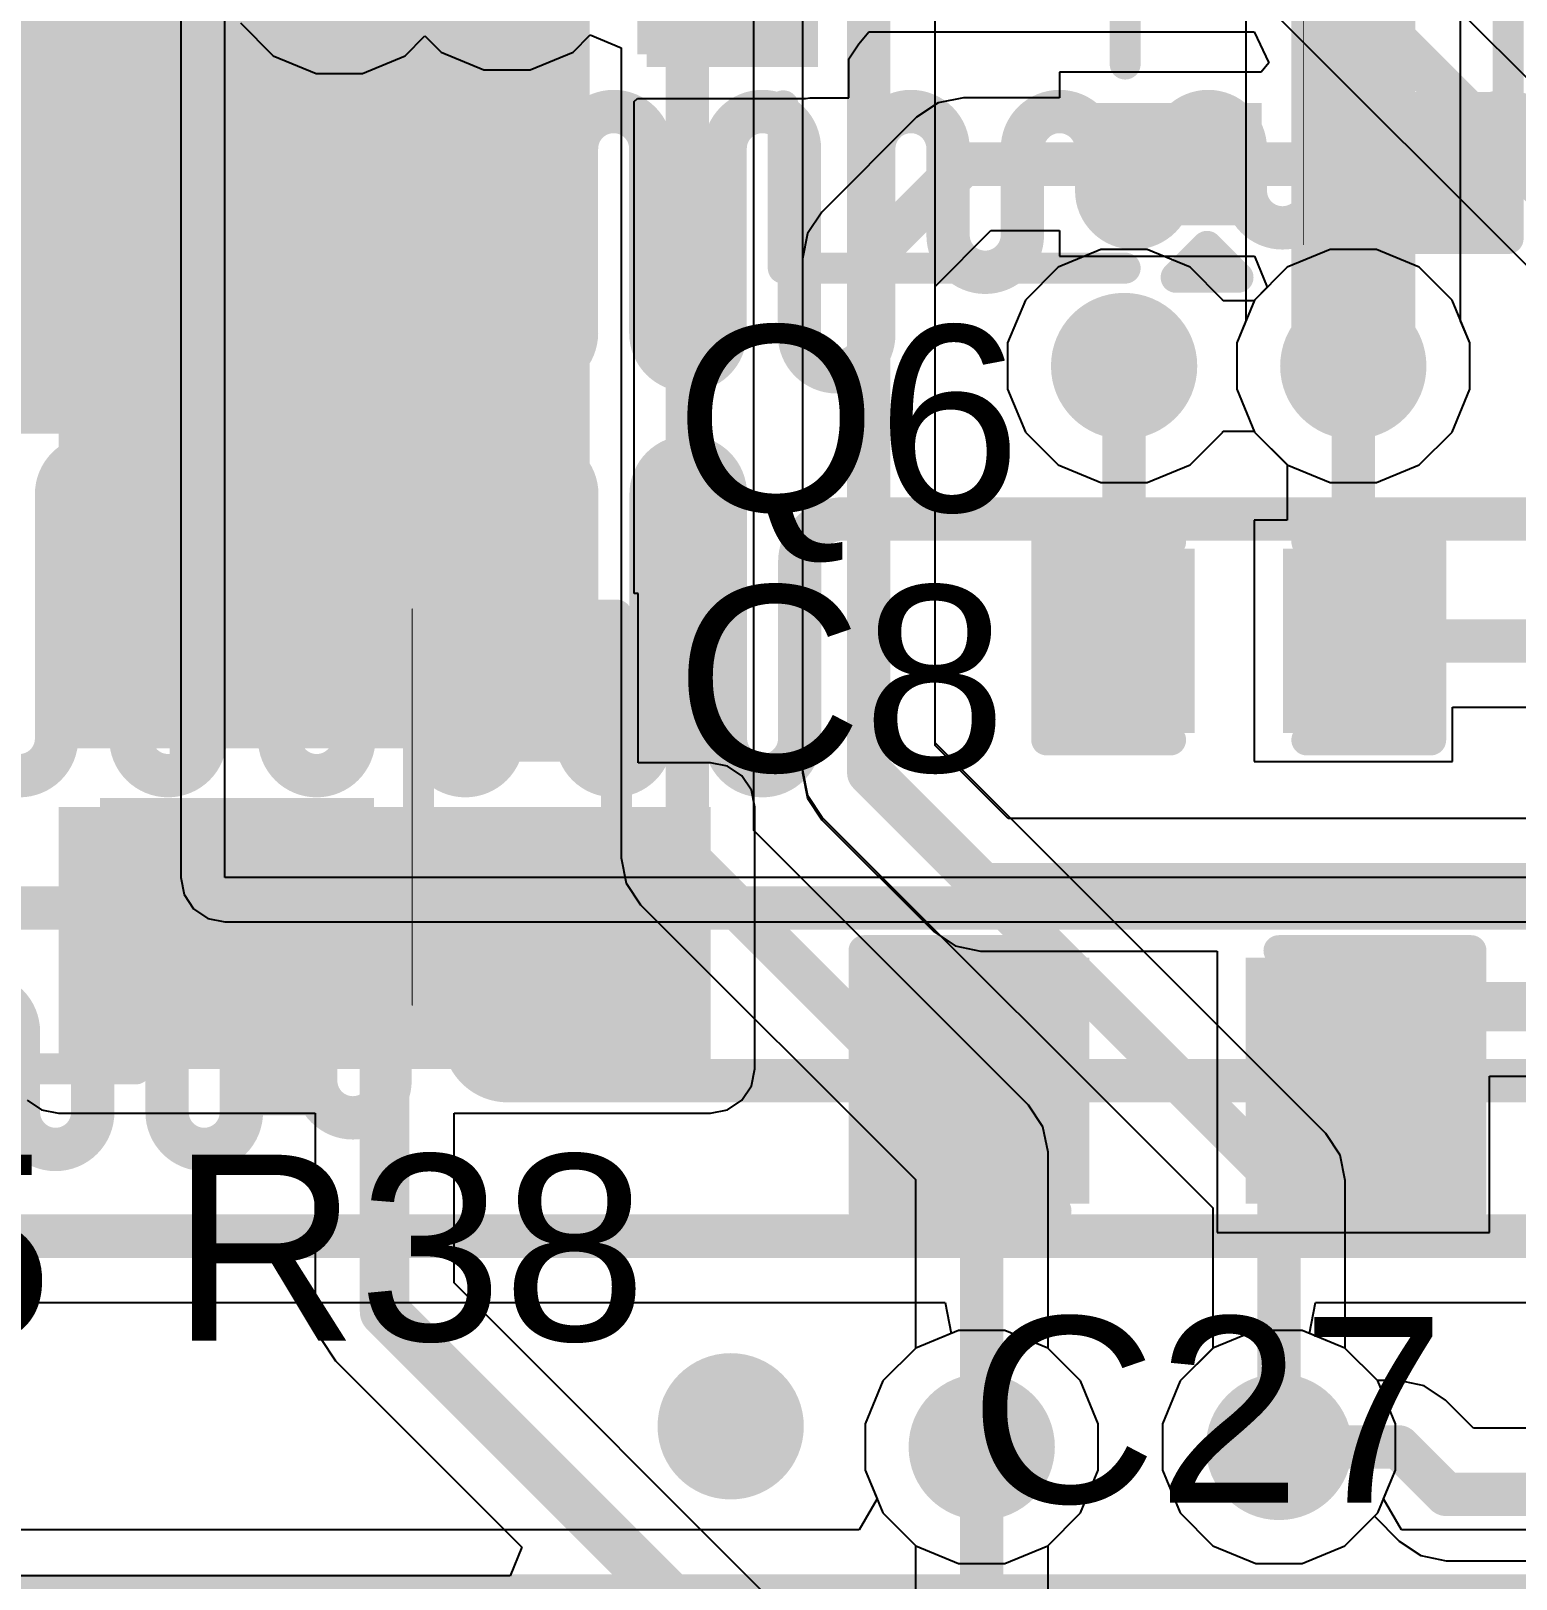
# Model space of a CAD drawing. Header units: inches. Extents: x -3 to 128, y -12 to 41.
# Drawn here: x 85.29 to 91.38, y 21.21 to 27.56 of the extents above; entities that cross this region are included whole.
import ezdxf

# ---------------------------------------------------------------- set-up
doc = ezdxf.new("R2010")
doc.units = ezdxf.units.IN
for name, color, linetype in [('Bottom Layer', 5, 'Continuous'), ('Layer 1', 16, 'Continuous'), ('Layer 2', 76, 'Continuous'), ('Top Layer', 1, 'Continuous'), ('Top Overlay', 2, 'Continuous'), ('Top Paste', 8, 'Continuous'), ('Top Solder', 216, 'Continuous'), ('Via Holes', 16, 'Continuous')]:
    doc.layers.add(name, color=color, linetype=linetype)
doc.styles.add('Arial', font='', dxfattribs={"height": 0.2})
doc.styles.get('Arial').set_extended_font_data('Arial')

msp = doc.modelspace()

# ---------------------------------------------------------------- hatches: boundary and pattern name
at = {"layer": 'Bottom Layer'}
h = msp.add_hatch(color=5, dxfattribs=at)
edge = h.paths.add_edge_path()
edge.add_arc((89.7761, 26.1861), 0.3, 0, 360)
h = msp.add_hatch(color=5, dxfattribs=at)
edge = h.paths.add_edge_path()
edge.add_arc((90.7161, 26.1859), 0.3, 0, 360)
h = msp.add_hatch(color=5, dxfattribs=at)
edge = h.paths.add_edge_path()
edge.add_arc((88.1625, 21.8382), 0.3, 0, 360)
h = msp.add_hatch(color=5, dxfattribs=at)
edge = h.paths.add_edge_path()
edge.add_arc((89.1921, 21.7536), 0.3, 0, 360)
h = msp.add_hatch(color=5, dxfattribs=at)
edge = h.paths.add_edge_path()
edge.add_arc((90.4113, 21.7536), 0.3, 0, 360)
at = {"layer": 'Layer 1'}
h = msp.add_hatch(color=16, dxfattribs=at)
edge = h.paths.add_edge_path()
edge.add_arc((89.7761, 26.1861), 0.3, 0, 360)
h = msp.add_hatch(color=16, dxfattribs=at)
edge = h.paths.add_edge_path()
edge.add_arc((90.7161, 26.1859), 0.3, 0, 360)
h = msp.add_hatch(color=16, dxfattribs=at)
edge = h.paths.add_edge_path()
edge.add_arc((88.1625, 21.8382), 0.3, 0, 360)
h = msp.add_hatch(color=16, dxfattribs=at)
edge = h.paths.add_edge_path()
edge.add_arc((89.1921, 21.7536), 0.3, 0, 360)
h = msp.add_hatch(color=16, dxfattribs=at)
edge = h.paths.add_edge_path()
edge.add_arc((90.4113, 21.7536), 0.3, 0, 360)
at = {"layer": 'Layer 2'}
h = msp.add_hatch(color=76, dxfattribs=at)
edge = h.paths.add_edge_path()
edge.add_arc((89.7761, 26.1861), 0.3, 0, 360)
h = msp.add_hatch(color=76, dxfattribs=at)
edge = h.paths.add_edge_path()
edge.add_arc((90.7161, 26.1859), 0.3, 0, 360)
h = msp.add_hatch(color=76, dxfattribs=at)
edge = h.paths.add_edge_path()
edge.add_arc((88.1625, 21.8382), 0.3, 0, 360)
h = msp.add_hatch(color=76, dxfattribs=at)
edge = h.paths.add_edge_path()
edge.add_arc((89.1921, 21.7536), 0.3, 0, 360)
h = msp.add_hatch(color=76, dxfattribs=at)
edge = h.paths.add_edge_path()
edge.add_arc((90.4113, 21.7536), 0.3, 0, 360)
at = {"layer": 'Top Layer'}
for points in [[(87.7803, 27.4638), (88.4694, 27.4638), (88.4694, 29.6727), (87.7803, 29.6727)], [(84.6281, 25.9089), (87.5847, 25.9089), (87.5847, 28.208), (84.6281, 28.208)], [(86.0481, 27.078), (84.6281, 27.078), (84.6281, 28.208), (86.0481, 28.208)], [(85.4058, 24.6188), (87.5847, 24.6188), (87.5847, 28.208), (85.4058, 28.208)], [(87.8694, 27.8638), (88.4694, 27.8638), (88.4694, 27.4638), (87.8694, 27.4638)], [(90.6272, 27.2552), (91.2622, 27.2552), (91.2622, 26.798), (90.6272, 26.798)], [(89.6893, 27.2139), (90.2893, 27.2139), (90.2893, 26.8139), (89.6893, 26.8139)], [(85.6781, 25.3931), (85.6781, 26.2131), (86.5981, 26.2131), (86.5981, 25.3931)], [(89.5477, 24.7417), (89.5477, 25.3767), (90.0049, 25.3767), (90.0049, 24.7417)], [(90.4875, 24.7417), (90.4875, 25.3767), (90.9447, 25.3767), (90.9447, 24.7417)], [(86.9706, 25.076), (87.6056, 25.076), (87.6056, 24.6188), (86.9706, 24.6188)], [(85.4058, 23.3037), (88.0803, 23.3037), (88.0803, 24.3775), (85.4058, 24.3775)], [(85.6781, 23.4931), (85.6781, 24.3131), (86.5981, 24.3131), (86.5981, 23.4931)], [(86.9706, 24.1362), (87.6056, 24.1362), (87.6056, 23.679), (86.9706, 23.679)], [(89.5731, 23.6999), (89.5731, 22.8109), (88.8111, 22.8109), (88.8111, 23.6999)], [(91.0971, 23.6999), (91.0971, 22.8109), (90.3351, 22.8109), (90.3351, 23.6999)]]:
    msp.add_hatch(color=1, dxfattribs=at).paths.add_polyline_path(points)
h = msp.add_hatch(color=1, dxfattribs=at)
edge = h.paths.add_edge_path()
edge.add_arc((89.7761, 26.1861), 0.3, 0, 360)
h = msp.add_hatch(color=1, dxfattribs=at)
edge = h.paths.add_edge_path()
edge.add_arc((90.7161, 26.1859), 0.3, 0, 360)
h = msp.add_hatch(color=1, dxfattribs=at)
edge = h.paths.add_edge_path()
edge.add_arc((88.1625, 21.8382), 0.3, 0, 360)
h = msp.add_hatch(color=1, dxfattribs=at)
edge = h.paths.add_edge_path()
edge.add_arc((89.1921, 21.7536), 0.3, 0, 360)
h = msp.add_hatch(color=1, dxfattribs=at)
edge = h.paths.add_edge_path()
edge.add_arc((90.4113, 21.7536), 0.3, 0, 360)
at = {"layer": 'Top Paste'}
for points in [[(86.0481, 27.078), (84.6281, 27.078), (84.6281, 28.208), (86.0481, 28.208)], [(87.8694, 27.8638), (88.4694, 27.8638), (88.4694, 27.4638), (87.8694, 27.4638)], [(90.6272, 27.2552), (91.2622, 27.2552), (91.2622, 26.798), (90.6272, 26.798)], [(89.6893, 27.2139), (90.2893, 27.2139), (90.2893, 26.8139), (89.6893, 26.8139)], [(85.6781, 25.3931), (85.6781, 26.2131), (86.5981, 26.2131), (86.5981, 25.3931)], [(89.5477, 24.7417), (89.5477, 25.3767), (90.0049, 25.3767), (90.0049, 24.7417)], [(90.4875, 24.7417), (90.4875, 25.3767), (90.9447, 25.3767), (90.9447, 24.7417)], [(86.9706, 25.076), (87.6056, 25.076), (87.6056, 24.6188), (86.9706, 24.6188)], [(85.6781, 23.4931), (85.6781, 24.3131), (86.5981, 24.3131), (86.5981, 23.4931)], [(86.9706, 24.1362), (87.6056, 24.1362), (87.6056, 23.679), (86.9706, 23.679)], [(89.5731, 23.6999), (89.5731, 22.8109), (88.8111, 22.8109), (88.8111, 23.6999)], [(91.0971, 23.6999), (91.0971, 22.8109), (90.3351, 22.8109), (90.3351, 23.6999)]]:
    msp.add_hatch(color=8, dxfattribs=at).paths.add_polyline_path(points)
at = {"layer": 'Top Solder'}
for points in [[(86.1497, 26.9764), (84.5265, 26.9764), (84.5265, 28.3096), (86.1497, 28.3096)], [(87.8186, 27.9146), (88.5202, 27.9146), (88.5202, 27.413), (87.8186, 27.413)], [(90.5722, 27.3102), (91.3172, 27.3102), (91.3172, 26.743), (90.5722, 26.743)], [(89.6385, 27.2647), (90.3401, 27.2647), (90.3401, 26.7631), (89.6385, 26.7631)], [(85.5765, 25.2915), (85.5765, 26.3147), (86.6997, 26.3147), (86.6997, 25.2915)], [(89.4877, 24.6817), (89.4877, 25.4367), (90.0649, 25.4367), (90.0649, 24.6817)], [(90.4275, 24.6817), (90.4275, 25.4367), (91.0047, 25.4367), (91.0047, 24.6817)], [(86.9156, 25.131), (87.6606, 25.131), (87.6606, 24.5638), (86.9156, 24.5638)], [(85.5765, 23.3915), (85.5765, 24.4147), (86.6997, 24.4147), (86.6997, 23.3915)], [(86.9156, 24.1912), (87.6606, 24.1912), (87.6606, 23.624), (86.9156, 23.624)], [(89.6331, 23.7599), (89.6331, 22.7509), (88.7511, 22.7509), (88.7511, 23.7599)], [(91.1571, 23.7599), (91.1571, 22.7509), (90.2751, 22.7509), (90.2751, 23.7599)]]:
    msp.add_hatch(color=216, dxfattribs=at).paths.add_polyline_path(points)
at = {"layer": 'Via Holes'}
h = msp.add_hatch(color=7, dxfattribs=at)
edge = h.paths.add_edge_path()
edge.add_arc((89.7761, 26.1861), 0.15, 0, 360)
h = msp.add_hatch(color=7, dxfattribs=at)
edge = h.paths.add_edge_path()
edge.add_arc((90.7161, 26.1859), 0.15, 0, 360)
h = msp.add_hatch(color=7, dxfattribs=at)
edge = h.paths.add_edge_path()
edge.add_arc((88.1625, 21.8382), 0.15, 0, 360)
h = msp.add_hatch(color=7, dxfattribs=at)
edge = h.paths.add_edge_path()
edge.add_arc((89.1921, 21.7536), 0.15, 0, 360)
h = msp.add_hatch(color=7, dxfattribs=at)
edge = h.paths.add_edge_path()
edge.add_arc((90.4113, 21.7536), 0.15, 0, 360)

# ---------------------------------------------------------------- linework, layer by layer
at = {"layer": 'Bottom Layer'}
for p, q in [((91.1563, 26.3716), (91.1563, 30.4785)), ((88.4569, 30.3282), (88.4569, 24.5288)), ((90.2758, 30.2962), (90.2758, 26.3716)), ((88.2568, 24.282), (88.2568, 29.0949)), ((89.0008, 24.6414), (89.0008, 27.6755)), ((86.1522, 27.5932), (86.2866, 27.4588)), ((86.8279, 27.4588), (86.9087, 27.5395)), ((86.9087, 27.5395), (86.9745, 27.4737)), ((87.5158, 27.4737), (87.586, 27.5438)), ((87.586, 27.5438), (87.713, 27.4912)), ((87.713, 27.4912), (87.713, 24.1694)), ((86.2866, 27.4588), (86.4623, 27.386)), ((86.6523, 27.386), (86.8279, 27.4588)), ((86.9745, 27.4737), (87.1501, 27.4009)), ((87.3402, 27.4009), (87.5158, 27.4737)), ((86.4623, 27.386), (86.6523, 27.386)), ((87.1501, 27.4009), (87.3402, 27.4009)), ((90.2758, 26.3716), (90.2383, 26.281)), ((91.1939, 26.281), (91.1563, 26.3716)), ((90.2383, 26.281), (90.2383, 26.0909)), ((91.1939, 26.0909), (91.1939, 26.281)), ((90.2383, 26.0909), (90.311, 25.9153)), ((91.1211, 25.9153), (91.1939, 26.0909)), ((90.311, 25.9153), (90.4454, 25.7809)), ((90.9867, 25.7809), (91.1211, 25.9153)), ((90.4454, 25.7809), (90.621, 25.7082)), ((90.8111, 25.7082), (90.9867, 25.7809)), ((90.621, 25.7082), (90.8111, 25.7082)), ((90.6036, 23.0387), (89.0008, 24.6414)), ((88.4569, 24.5288), (88.4776, 24.4247)), ((88.4776, 24.4247), (88.5366, 24.3365)), ((88.5366, 24.3365), (90.1394, 22.7337)), ((89.3844, 23.1545), (88.2568, 24.282)), ((87.713, 24.1694), (87.7337, 24.0653)), ((87.7337, 24.0653), (87.7926, 23.9771)), ((87.7926, 23.9771), (88.9202, 22.8496)), ((89.4433, 23.0663), (89.3844, 23.1545)), ((89.464, 22.9622), (89.4433, 23.0663)), ((90.6625, 22.9504), (90.6036, 23.0387)), ((89.464, 22.1573), (89.464, 22.9622)), ((90.6832, 22.8464), (90.6625, 22.9504)), ((88.9202, 22.8496), (88.9202, 22.1573)), ((90.6832, 22.1573), (90.6832, 22.8464)), ((90.1394, 22.7337), (90.1394, 22.1573)), ((88.9202, 22.1573), (88.787, 22.0242)), ((89.5971, 22.0242), (89.464, 22.1573)), ((90.1394, 22.1573), (90.0062, 22.0242)), ((90.8163, 22.0242), (90.6832, 22.1573)), ((88.787, 22.0242), (88.7143, 21.8486)), ((89.6699, 21.8486), (89.5971, 22.0242)), ((90.0062, 22.0242), (89.9335, 21.8486)), ((90.8891, 21.8486), (90.8163, 22.0242)), ((88.7143, 21.8486), (88.7143, 21.6585)), ((89.6699, 21.6585), (89.6699, 21.8486)), ((89.9335, 21.8486), (89.9335, 21.6585)), ((90.8891, 21.6585), (90.8891, 21.8486)), ((88.7143, 21.6585), (88.787, 21.4829)), ((89.5971, 21.4829), (89.6699, 21.6585)), ((89.9335, 21.6585), (90.0062, 21.4829)), ((90.8163, 21.4829), (90.8891, 21.6585)), ((88.787, 21.4829), (88.9214, 21.3485)), ((89.4627, 21.3485), (89.5971, 21.4829)), ((90.0062, 21.4829), (90.1406, 21.3485)), ((90.6819, 21.3485), (90.8163, 21.4829)), ((88.9214, 21.3485), (89.097, 21.2758)), ((89.2871, 21.2758), (89.4627, 21.3485)), ((90.1406, 21.3485), (90.3162, 21.2758)), ((90.5063, 21.2758), (90.6819, 21.3485)), ((89.097, 21.2758), (89.2871, 21.2758)), ((90.3162, 21.2758), (90.5063, 21.2758))]:
    msp.add_line(p, q, dxfattribs=at)
for points, const_width in [([(90.7161, 26.1859), (90.7161, 30.4785)], 0.508), ([(88.7289, 24.5288), (88.7289, 30.4409)], 0.1778), ([(87.9849, 24.1694), (87.9849, 29.0949)], 0.1778), ([(88.7289, 24.5288), (90.4113, 22.8464)], 0.1778), ([(87.9849, 24.1694), (89.1921, 22.9622)], 0.1778), ([(89.1921, 21.7536), (89.1921, 22.9622)], 0.1778), ([(90.4113, 21.7536), (90.4113, 22.8464)], 0.1778)]:
    msp.add_lwpolyline(points, dxfattribs=dict(at, const_width=const_width))
for points, const_width in [([(90.5891, 26.1859, 1), (90.8431, 26.1859, 1)], 0.254), ([(88.6844, 24.5288, 1), (88.7733, 24.5288, 1)], 0.0889), ([(88.6844, 24.5288, 1), (88.7733, 24.5288, 1)], 0.0889), ([(87.9404, 24.1694, 1), (88.0293, 24.1694, 1)], 0.0889), ([(87.9404, 24.1694, 1), (88.0293, 24.1694, 1)], 0.0889), ([(89.1476, 22.9622, 1), (89.2365, 22.9622, 1)], 0.0889), ([(89.1476, 22.9622, 1), (89.2365, 22.9622, 1)], 0.0889), ([(90.3668, 22.8464, 1), (90.4557, 22.8464, 1)], 0.0889), ([(90.3668, 22.8464, 1), (90.4557, 22.8464, 1)], 0.0889), ([(89.1476, 21.7536, 1), (89.2365, 21.7536, 1)], 0.0889), ([(90.3668, 21.7536, 1), (90.4557, 21.7536, 1)], 0.0889)]:
    msp.add_lwpolyline(points, format="xyb", close=True, dxfattribs=dict(at, const_width=const_width))
at = {"layer": 'Layer 1'}
for p, q in [((82.2715, 22.346), (89.042, 22.346)), ((89.042, 22.346), (89.0673, 22.219)), ((90.5361, 22.219), (90.5614, 22.346)), ((90.5614, 22.346), (96.3695, 22.346)), ((89.0673, 22.219), (88.9214, 22.1586)), ((90.6819, 22.1586), (90.5361, 22.219)), ((88.9214, 22.1586), (88.787, 22.0242)), ((90.8163, 22.0242), (90.6819, 22.1586)), ((88.787, 22.0242), (88.7143, 21.8486)), ((90.8891, 21.8486), (90.8163, 22.0242)), ((88.7143, 21.8486), (88.7143, 21.6585)), ((90.8891, 21.6585), (90.8891, 21.8486)), ((88.7143, 21.6585), (88.7628, 21.5413)), ((90.8405, 21.5413), (90.8891, 21.6585)), ((88.7628, 21.5413), (88.6897, 21.4143)), ((90.9137, 21.4143), (90.8405, 21.5413)), ((88.6897, 21.4143), (84.5672, 21.4143)), ((100.407, 21.4143), (90.9137, 21.4143))]:
    msp.add_line(p, q, dxfattribs=at)
at = {"layer": 'Layer 1', "const_width": 0.1778}
for points in [[(85.0917, 27.0774, -1), (85.3965, 27.0774)], [(85.7013, 27.0774, -1), (86.0061, 27.0774)], [(86.3109, 27.0774, -1), (86.6157, 27.0774)], [(86.9205, 27.0774, -1), (87.2253, 27.0774)], [(87.5301, 27.0774, -1), (87.8349, 27.0774)], [(88.1397, 27.0774, -1), (88.4445, 27.0774)], [(88.7493, 27.0774, -1), (89.0541, 27.0774)], [(89.3589, 27.0774, -1), (89.6637, 27.0774)], [(89.9685, 27.0774, -1), (90.2733, 27.0774)], [(90.5781, 27.0774, -1), (90.8829, 27.0774)], [(91.1877, 27.0774, -1), (91.4925, 27.0774)], [(89.9685, 26.9052, -1), (89.6637, 26.9052)], [(90.5781, 26.905, -1), (90.2733, 26.905)], [(91.1877, 26.905, -1), (90.8829, 26.905)], [(89.3589, 26.7228, -1), (89.0541, 26.7228)], [(85.7013, 26.3211, -1), (85.3965, 26.3211)], [(86.3109, 26.3211, -1), (86.0061, 26.3211)], [(86.9205, 26.3211, -1), (86.6157, 26.3211)], [(87.5301, 26.3211, -1), (87.2253, 26.3211)], [(88.1397, 26.3211, -1), (87.8349, 26.3211)], [(88.7493, 26.3149, -1), (88.4445, 26.3149)], [(85.3977, 25.6607, -1), (85.7025, 25.6607)], [(86.0073, 25.6607, -1), (86.3121, 25.6607)], [(86.6169, 25.6607, -1), (86.9217, 25.6607)], [(87.2265, 25.6607, -1), (87.5313, 25.6607)], [(87.8361, 25.6607, -1), (88.1409, 25.6607)], [(88.4457, 25.3813, -0.414214), (88.6235, 25.5591)], [(85.3977, 24.6586, -1), (85.0929, 24.6586)], [(86.0073, 24.6586, -1), (85.7025, 24.6586)], [(86.6169, 24.6586, -1), (86.3121, 24.6586)], [(87.2265, 24.6586, -1), (86.9217, 24.6586)], [(87.8361, 24.6586, -1), (87.5313, 24.6586)], [(88.4457, 24.6586, -1), (88.1409, 24.6586)], [(84.9365, 23.4561, -1), (85.2413, 23.4561)], [(85.5461, 23.4561, -1), (85.8509, 23.4561)], [(86.7653, 23.4333, -1), (87.0701, 23.4333)], [(86.1557, 23.3373, -1), (86.4605, 23.3373)], [(87.2479, 23.2554, -0.414214), (87.0701, 23.4332)], [(86.7653, 23.2554, -1), (86.4605, 23.2554)], [(85.5461, 23.1259, -1), (85.2413, 23.1259)], [(86.1557, 23.1259, -1), (85.8509, 23.1259)]]:
    msp.add_lwpolyline(points, format="xyb", dxfattribs=at)
for points in [[(85.3965, 26.3211), (85.3965, 27.0774)], [(85.7013, 26.3211), (85.7013, 27.0774)], [(86.0061, 26.3211), (86.0061, 27.0774)], [(86.3109, 26.3211), (86.3109, 27.0774)], [(86.6157, 26.3211), (86.6157, 27.0774)], [(86.9205, 26.3211), (86.9205, 27.0774)], [(87.2253, 26.3211), (87.2253, 27.0774)], [(87.5301, 26.3211), (87.5301, 27.0774)], [(87.8349, 26.3211), (87.8349, 27.0774)], [(88.1397, 26.3211), (88.1397, 27.0774)], [(88.4445, 26.3149), (88.4445, 27.0774)], [(88.7493, 26.3149), (88.7493, 27.0774)], [(89.0541, 26.7228), (89.0541, 27.0774)], [(89.3589, 26.7228), (89.3589, 27.0774)], [(89.6637, 26.9052), (89.6637, 27.0774)], [(89.9685, 26.9052), (89.9685, 27.0774)], [(90.2733, 26.905), (90.2733, 27.0774)], [(90.5781, 26.905), (90.5781, 27.0774)], [(90.8829, 26.905), (90.8829, 27.0774)], [(91.1877, 26.905), (91.1877, 27.0774)], [(85.3977, 24.6586), (85.3977, 25.6607)], [(85.7025, 24.6586), (85.7025, 25.6607)], [(86.0073, 24.6586), (86.0073, 25.6607)], [(86.3121, 24.6586), (86.3121, 25.6607)], [(86.6169, 24.6586), (86.6169, 25.6607)], [(86.9217, 24.6586), (86.9217, 25.6607)], [(87.2265, 24.6586), (87.2265, 25.6607)], [(87.5313, 24.6586), (87.5313, 25.6607)], [(87.8361, 24.6586), (87.8361, 25.6607)], [(88.1409, 24.6586), (88.1409, 25.6607)], [(88.6235, 25.5591), (88.7124, 25.5591)], [(88.7124, 25.5591), (95.9552, 25.5591)], [(88.4457, 24.6586), (88.4457, 25.3813)], [(81.6218, 23.9641), (96.7479, 23.9641)], [(85.2413, 23.1259), (85.2413, 23.4561)], [(85.5461, 23.1259), (85.5461, 23.4561)], [(85.8509, 23.1259), (85.8509, 23.4561)], [(86.7653, 23.2554), (86.7653, 23.4333)], [(87.0701, 23.4332), (87.0701, 23.4333)], [(86.1557, 23.1259), (86.1557, 23.3373)], [(86.4605, 23.2554), (86.4605, 23.3373)], [(87.2479, 23.2554), (87.5496, 23.2554)], [(87.5496, 23.2554), (87.5496, 23.2554)], [(87.5496, 23.2554), (97.6616, 23.2554)], [(80.5982, 22.6179), (96.7733, 22.6179)], [(75.6767, 21.1424), (99.8295, 21.1424)]]:
    msp.add_lwpolyline(points, dxfattribs=at)
at = {"layer": 'Layer 1', "const_width": 0.0889}
for points in [[(85.3521, 27.0774, 1), (85.441, 27.0774, 1)], [(85.3521, 27.0774, 1), (85.441, 27.0774, 1)], [(85.6569, 27.0774, 1), (85.7458, 27.0774, 1)], [(85.6569, 27.0774, 1), (85.7458, 27.0774, 1)], [(85.9617, 27.0774, 1), (86.0506, 27.0774, 1)], [(85.9617, 27.0774, 1), (86.0506, 27.0774, 1)], [(86.2665, 27.0774, 1), (86.3554, 27.0774, 1)], [(86.2665, 27.0774, 1), (86.3554, 27.0774, 1)], [(86.5713, 27.0774, 1), (86.6602, 27.0774, 1)], [(86.5713, 27.0774, 1), (86.6602, 27.0774, 1)], [(86.8761, 27.0774, 1), (86.965, 27.0774, 1)], [(86.8761, 27.0774, 1), (86.965, 27.0774, 1)], [(87.1809, 27.0774, 1), (87.2698, 27.0774, 1)], [(87.1809, 27.0774, 1), (87.2698, 27.0774, 1)], [(87.4857, 27.0774, 1), (87.5746, 27.0774, 1)], [(87.4857, 27.0774, 1), (87.5746, 27.0774, 1)], [(87.7905, 27.0774, 1), (87.8794, 27.0774, 1)], [(87.7905, 27.0774, 1), (87.8794, 27.0774, 1)], [(88.0953, 27.0774, 1), (88.1842, 27.0774, 1)], [(88.0953, 27.0774, 1), (88.1842, 27.0774, 1)], [(88.4001, 27.0774, 1), (88.489, 27.0774, 1)], [(88.4001, 27.0774, 1), (88.489, 27.0774, 1)], [(88.7049, 27.0774, 1), (88.7938, 27.0774, 1)], [(88.7049, 27.0774, 1), (88.7938, 27.0774, 1)], [(89.0097, 27.0774, 1), (89.0986, 27.0774, 1)], [(89.0097, 27.0774, 1), (89.0986, 27.0774, 1)], [(89.3145, 27.0774, 1), (89.4034, 27.0774, 1)], [(89.3145, 27.0774, 1), (89.4034, 27.0774, 1)], [(89.6193, 27.0774, 1), (89.7082, 27.0774, 1)], [(89.6193, 27.0774, 1), (89.7082, 27.0774, 1)], [(89.9241, 27.0774, 1), (90.013, 27.0774, 1)], [(89.9241, 27.0774, 1), (90.013, 27.0774, 1)], [(90.2289, 27.0774, 1), (90.3178, 27.0774, 1)], [(90.2289, 27.0774, 1), (90.3178, 27.0774, 1)], [(90.5337, 27.0774, 1), (90.6226, 27.0774, 1)], [(90.5337, 27.0774, 1), (90.6226, 27.0774, 1)], [(90.8385, 27.0774, 1), (90.9274, 27.0774, 1)], [(90.8385, 27.0774, 1), (90.9274, 27.0774, 1)], [(91.1433, 27.0774, 1), (91.2322, 27.0774, 1)], [(91.1433, 27.0774, 1), (91.2322, 27.0774, 1)], [(89.6193, 26.9052, 1), (89.7082, 26.9052, 1)], [(89.6193, 26.9052, 1), (89.7082, 26.9052, 1)], [(89.9241, 26.9052, 1), (90.013, 26.9052, 1)], [(89.9241, 26.9052, 1), (90.013, 26.9052, 1)], [(90.2289, 26.905, 1), (90.3178, 26.905, 1)], [(90.2289, 26.905, 1), (90.3178, 26.905, 1)], [(90.5337, 26.905, 1), (90.6226, 26.905, 1)], [(90.5337, 26.905, 1), (90.6226, 26.905, 1)], [(90.8385, 26.905, 1), (90.9274, 26.905, 1)], [(90.8385, 26.905, 1), (90.9274, 26.905, 1)], [(91.1433, 26.905, 1), (91.2322, 26.905, 1)], [(91.1433, 26.905, 1), (91.2322, 26.905, 1)], [(89.0097, 26.7228, 1), (89.0986, 26.7228, 1)], [(89.0097, 26.7228, 1), (89.0986, 26.7228, 1)], [(89.3145, 26.7228, 1), (89.4034, 26.7228, 1)], [(89.3145, 26.7228, 1), (89.4034, 26.7228, 1)], [(85.3521, 26.3211, 1), (85.441, 26.3211, 1)], [(85.3521, 26.3211, 1), (85.441, 26.3211, 1)], [(85.6569, 26.3211, 1), (85.7458, 26.3211, 1)], [(85.6569, 26.3211, 1), (85.7458, 26.3211, 1)], [(85.9617, 26.3211, 1), (86.0506, 26.3211, 1)], [(85.9617, 26.3211, 1), (86.0506, 26.3211, 1)], [(86.2665, 26.3211, 1), (86.3554, 26.3211, 1)], [(86.2665, 26.3211, 1), (86.3554, 26.3211, 1)], [(86.5713, 26.3211, 1), (86.6602, 26.3211, 1)], [(86.5713, 26.3211, 1), (86.6602, 26.3211, 1)], [(86.8761, 26.3211, 1), (86.965, 26.3211, 1)], [(86.8761, 26.3211, 1), (86.965, 26.3211, 1)], [(87.1809, 26.3211, 1), (87.2698, 26.3211, 1)], [(87.1809, 26.3211, 1), (87.2698, 26.3211, 1)], [(87.4857, 26.3211, 1), (87.5746, 26.3211, 1)], [(87.4857, 26.3211, 1), (87.5746, 26.3211, 1)], [(87.7905, 26.3211, 1), (87.8794, 26.3211, 1)], [(87.7905, 26.3211, 1), (87.8794, 26.3211, 1)], [(88.0953, 26.3211, 1), (88.1842, 26.3211, 1)], [(88.0953, 26.3211, 1), (88.1842, 26.3211, 1)], [(88.4001, 26.3149, 1), (88.489, 26.3149, 1)], [(88.4001, 26.3149, 1), (88.489, 26.3149, 1)], [(88.7049, 26.3149, 1), (88.7938, 26.3149, 1)], [(88.7049, 26.3149, 1), (88.7938, 26.3149, 1)], [(85.3533, 25.6607, 1), (85.4422, 25.6607, 1)], [(85.3533, 25.6607, 1), (85.4422, 25.6607, 1)], [(85.6581, 25.6607, 1), (85.747, 25.6607, 1)], [(85.6581, 25.6607, 1), (85.747, 25.6607, 1)], [(85.9629, 25.6607, 1), (86.0518, 25.6607, 1)], [(85.9629, 25.6607, 1), (86.0518, 25.6607, 1)], [(86.2677, 25.6607, 1), (86.3566, 25.6607, 1)], [(86.2677, 25.6607, 1), (86.3566, 25.6607, 1)], [(86.5725, 25.6607, 1), (86.6614, 25.6607, 1)], [(86.5725, 25.6607, 1), (86.6614, 25.6607, 1)], [(86.8773, 25.6607, 1), (86.9662, 25.6607, 1)], [(86.8773, 25.6607, 1), (86.9662, 25.6607, 1)], [(87.1821, 25.6607, 1), (87.271, 25.6607, 1)], [(87.1821, 25.6607, 1), (87.271, 25.6607, 1)], [(87.4869, 25.6607, 1), (87.5758, 25.6607, 1)], [(87.4869, 25.6607, 1), (87.5758, 25.6607, 1)], [(87.7917, 25.6607, 1), (87.8806, 25.6607, 1)], [(87.7917, 25.6607, 1), (87.8806, 25.6607, 1)], [(88.0965, 25.6607, 1), (88.1854, 25.6607, 1)], [(88.0965, 25.6607, 1), (88.1854, 25.6607, 1)], [(88.5791, 25.5591, 1), (88.668, 25.5591, 1)], [(88.5791, 25.5591, 1), (88.668, 25.5591, 1)], [(88.668, 25.5591, 1), (88.7569, 25.5591, 1)], [(88.668, 25.5591, 1), (88.7569, 25.5591, 1)], [(88.4013, 25.3813, 1), (88.4902, 25.3813, 1)], [(88.4013, 25.3813, 1), (88.4902, 25.3813, 1)], [(85.3533, 24.6586, 1), (85.4422, 24.6586, 1)], [(85.3533, 24.6586, 1), (85.4422, 24.6586, 1)], [(85.6581, 24.6586, 1), (85.747, 24.6586, 1)], [(85.6581, 24.6586, 1), (85.747, 24.6586, 1)], [(85.9629, 24.6586, 1), (86.0518, 24.6586, 1)], [(85.9629, 24.6586, 1), (86.0518, 24.6586, 1)], [(86.2677, 24.6586, 1), (86.3566, 24.6586, 1)], [(86.2677, 24.6586, 1), (86.3566, 24.6586, 1)], [(86.5725, 24.6586, 1), (86.6614, 24.6586, 1)], [(86.5725, 24.6586, 1), (86.6614, 24.6586, 1)], [(86.8773, 24.6586, 1), (86.9662, 24.6586, 1)], [(86.8773, 24.6586, 1), (86.9662, 24.6586, 1)], [(87.1821, 24.6586, 1), (87.271, 24.6586, 1)], [(87.1821, 24.6586, 1), (87.271, 24.6586, 1)], [(87.4869, 24.6586, 1), (87.5758, 24.6586, 1)], [(87.4869, 24.6586, 1), (87.5758, 24.6586, 1)], [(87.7917, 24.6586, 1), (87.8806, 24.6586, 1)], [(87.7917, 24.6586, 1), (87.8806, 24.6586, 1)], [(88.0965, 24.6586, 1), (88.1854, 24.6586, 1)], [(88.0965, 24.6586, 1), (88.1854, 24.6586, 1)], [(88.4013, 24.6586, 1), (88.4902, 24.6586, 1)], [(88.4013, 24.6586, 1), (88.4902, 24.6586, 1)], [(85.1969, 23.4561, 1), (85.2858, 23.4561, 1)], [(85.1969, 23.4561, 1), (85.2858, 23.4561, 1)], [(85.5017, 23.4561, 1), (85.5906, 23.4561, 1)], [(85.5017, 23.4561, 1), (85.5906, 23.4561, 1)], [(85.8065, 23.4561, 1), (85.8954, 23.4561, 1)], [(85.8065, 23.4561, 1), (85.8954, 23.4561, 1)], [(86.7209, 23.4333, 1), (86.8098, 23.4333, 1)], [(86.7209, 23.4333, 1), (86.8098, 23.4333, 1)], [(87.0257, 23.4333, 1), (87.1146, 23.4333, 1)], [(87.0257, 23.4333, 1), (87.1146, 23.4333, 1)], [(87.0257, 23.4332, 1), (87.1146, 23.4332, 1)], [(87.0257, 23.4332, 1), (87.1146, 23.4332, 1)], [(86.1113, 23.3373, 1), (86.2002, 23.3373, 1)], [(86.1113, 23.3373, 1), (86.2002, 23.3373, 1)], [(86.4161, 23.3373, 1), (86.505, 23.3373, 1)], [(86.4161, 23.3373, 1), (86.505, 23.3373, 1)], [(86.4161, 23.2554, 1), (86.505, 23.2554, 1)], [(86.4161, 23.2554, 1), (86.505, 23.2554, 1)], [(86.7209, 23.2554, 1), (86.8098, 23.2554, 1)], [(86.7209, 23.2554, 1), (86.8098, 23.2554, 1)], [(87.2035, 23.2554, 1), (87.2924, 23.2554, 1)], [(87.2035, 23.2554, 1), (87.2924, 23.2554, 1)], [(87.5051, 23.2554, 1), (87.594, 23.2554, 1)], [(87.5051, 23.2554, 1), (87.594, 23.2554, 1)], [(87.5051, 23.2554, 1), (87.594, 23.2554, 1)], [(87.5051, 23.2554, 1), (87.594, 23.2554, 1)], [(85.1969, 23.1259, 1), (85.2858, 23.1259, 1)], [(85.1969, 23.1259, 1), (85.2858, 23.1259, 1)], [(85.5017, 23.1259, 1), (85.5906, 23.1259, 1)], [(85.5017, 23.1259, 1), (85.5906, 23.1259, 1)], [(85.8065, 23.1259, 1), (85.8954, 23.1259, 1)], [(85.8065, 23.1259, 1), (85.8954, 23.1259, 1)], [(86.1113, 23.1259, 1), (86.2002, 23.1259, 1)], [(86.1113, 23.1259, 1), (86.2002, 23.1259, 1)]]:
    msp.add_lwpolyline(points, format="xyb", close=True, dxfattribs=at)
at = {"layer": 'Layer 2'}
for p, q in [((92.4333, 26.3615), (85.85, 32.9448)), ((85.5451, 32.4806), (92.1284, 25.8973)), ((86.088, 24.0881), (86.088, 31.4373)), ((85.9068, 31.256), (85.9068, 24.0881)), ((89.6811, 26.6639), (89.5055, 26.5912)), ((89.8712, 26.6639), (89.6811, 26.6639)), ((90.0468, 26.5912), (89.8712, 26.6639)), ((90.621, 26.6637), (90.4454, 26.591)), ((90.8111, 26.6637), (90.621, 26.6637)), ((90.9867, 26.591), (90.8111, 26.6637)), ((89.5055, 26.5912), (89.3711, 26.4568)), ((90.1812, 26.4568), (90.0468, 26.5912)), ((90.4454, 26.591), (90.311, 26.4566)), ((91.1211, 26.4566), (90.9867, 26.591)), ((89.3711, 26.4568), (89.2983, 26.2812)), ((90.1826, 26.4533), (90.1812, 26.4568)), ((90.3096, 26.4533), (90.1826, 26.4533)), ((90.311, 26.4566), (90.3096, 26.4533)), ((91.1939, 26.281), (91.1211, 26.4566)), ((89.2983, 26.2812), (89.2983, 26.0911)), ((91.1939, 26.0909), (91.1939, 26.281)), ((89.2983, 26.0911), (89.3711, 25.9155)), ((91.1211, 25.9153), (91.1939, 26.0909)), ((89.3711, 25.9155), (89.5055, 25.7811)), ((90.0468, 25.7811), (90.1812, 25.9155)), ((90.1812, 25.9155), (90.1826, 25.9188)), ((90.1826, 25.9188), (90.3096, 25.9188)), ((90.3096, 25.9188), (90.311, 25.9153)), ((90.311, 25.9153), (90.4454, 25.7809)), ((90.9867, 25.7809), (91.1211, 25.9153)), ((89.5055, 25.7811), (89.6811, 25.7083)), ((89.8712, 25.7083), (90.0468, 25.7811)), ((90.4454, 25.7809), (90.621, 25.7082)), ((90.8111, 25.7082), (90.9867, 25.7809)), ((89.6811, 25.7083), (89.8712, 25.7083)), ((90.621, 25.7082), (90.8111, 25.7082)), ((85.9068, 24.0881), (85.9206, 24.0187)), ((96.2821, 24.0881), (86.088, 24.0881)), ((85.9206, 24.0187), (85.9599, 23.9599)), ((85.9599, 23.9599), (86.0187, 23.9206)), ((86.0187, 23.9206), (86.088, 23.9068)), ((86.088, 23.9068), (96.2701, 23.9068)), ((89.097, 22.2313), (88.9214, 22.1586)), ((89.2871, 22.2313), (89.097, 22.2313)), ((89.4627, 22.1586), (89.2871, 22.2313)), ((90.3162, 22.2313), (90.1406, 22.1586)), ((90.5063, 22.2313), (90.3162, 22.2313)), ((90.6819, 22.1586), (90.5063, 22.2313)), ((88.9214, 22.1586), (88.787, 22.0242)), ((89.5971, 22.0242), (89.4627, 22.1586)), ((90.1406, 22.1586), (90.0062, 22.0242)), ((90.8163, 22.0242), (90.6819, 22.1586)), ((88.787, 22.0242), (88.7143, 21.8486)), ((89.6699, 21.8486), (89.5971, 22.0242)), ((90.0062, 22.0242), (89.9335, 21.8486)), ((90.8891, 21.8486), (90.8163, 22.0242)), ((88.7143, 21.8486), (88.7143, 21.6585)), ((89.6699, 21.6585), (89.6699, 21.8486)), ((89.9335, 21.8486), (89.9335, 21.6585)), ((90.8891, 21.6585), (90.8891, 21.8486)), ((88.7143, 21.6585), (88.787, 21.4829)), ((89.5971, 21.4829), (89.6699, 21.6585)), ((89.9335, 21.6585), (90.0062, 21.4829)), ((90.8163, 21.4829), (90.8891, 21.6585)), ((88.787, 21.4829), (88.9214, 21.3485)), ((89.4627, 21.3485), (89.5971, 21.4829)), ((90.0062, 21.4829), (90.1406, 21.3485)), ((90.6819, 21.3485), (90.8163, 21.4829)), ((88.9214, 21.3485), (89.097, 21.2758)), ((89.2871, 21.2758), (89.4627, 21.3485)), ((90.1406, 21.3485), (90.3162, 21.2758)), ((90.5063, 21.2758), (90.6819, 21.3485)), ((89.097, 21.2758), (89.2871, 21.2758)), ((90.3162, 21.2758), (90.5063, 21.2758))]:
    msp.add_line(p, q, dxfattribs=at)
at = {"layer": 'Layer 2', "const_width": 0.1778}
msp.add_lwpolyline([(85.6578, 32.7525), (92.3207, 26.0896)], dxfattribs=at)
at = {"layer": 'Top Layer'}
for p, q in [((88.6876, 27.5075), (88.7289, 27.5565)), ((88.7289, 27.5565), (90.3102, 27.5565)), ((90.3102, 27.5565), (90.3701, 27.4295)), ((88.6472, 27.4463), (88.6876, 27.5075)), ((88.6472, 27.286), (88.6472, 27.4463)), ((90.3701, 27.4295), (90.3389, 27.3917)), ((90.3389, 27.3917), (89.5115, 27.3917)), ((89.5115, 27.3917), (89.5115, 27.2858)), ((87.766, 27.2708), (87.7803, 27.2826)), ((87.766, 25.2538), (87.766, 27.2708)), ((87.7803, 27.2826), (88.4694, 27.2826)), ((88.4694, 27.2826), (88.4869, 27.286)), ((88.4869, 27.286), (88.6472, 27.286)), ((89.0134, 27.2651), (88.9252, 27.2061)), ((89.1175, 27.2858), (89.0134, 27.2651)), ((89.5115, 27.2858), (89.1175, 27.2858)), ((88.9252, 27.2061), (88.5366, 26.8175)), ((88.5366, 26.8175), (88.4776, 26.7293)), ((88.4776, 26.7293), (88.4569, 26.6252)), ((89.0008, 26.5126), (89.2301, 26.7419)), ((89.2301, 26.7419), (89.5115, 26.7419)), ((89.5115, 26.7419), (89.5115, 26.6361)), ((88.4569, 26.6252), (88.4569, 24.5179)), ((89.5115, 26.6361), (90.3109, 26.6361)), ((90.3109, 26.6361), (90.3635, 26.5091)), ((89.0008, 24.6305), (89.0008, 26.5126)), ((90.3635, 26.5091), (90.311, 26.4566)), ((90.311, 26.4566), (90.2383, 26.281)), ((90.2383, 26.281), (90.2383, 26.0909)), ((90.2383, 26.0909), (90.311, 25.9153)), ((90.311, 25.9153), (90.4442, 25.7822)), ((90.4442, 25.7822), (90.4442, 25.5545)), ((90.4442, 25.5545), (90.3097, 25.5545)), ((90.3097, 25.5545), (90.3097, 24.5639)), ((87.7834, 25.2538), (87.766, 25.2538)), ((87.7834, 24.5588), (87.7834, 25.2538)), ((91.1225, 24.5639), (91.1225, 24.7871)), ((91.1225, 24.7871), (91.5123, 24.7871)), ((89.3003, 24.331), (89.0008, 24.6305)), ((88.0803, 24.5588), (87.7834, 24.5588)), ((88.1497, 24.545), (88.0803, 24.5588)), ((88.2085, 24.5057), (88.1497, 24.545)), ((88.2478, 24.4469), (88.2085, 24.5057)), ((88.4569, 24.5179), (88.4776, 24.4138)), ((90.3097, 24.5639), (91.1225, 24.5639)), ((88.2616, 24.3775), (88.2478, 24.4469)), ((88.2616, 23.3037), (88.2616, 24.3775)), ((88.4776, 24.4138), (88.5366, 24.3256)), ((88.5366, 24.3256), (88.9954, 23.8668)), ((91.5123, 24.331), (89.3003, 24.331)), ((88.9954, 23.8668), (89.0836, 23.8078)), ((89.0836, 23.8078), (89.1877, 23.7871)), ((89.1877, 23.7871), (90.1573, 23.7871)), ((90.1573, 23.7871), (90.1573, 22.6331)), ((88.2478, 23.2344), (88.2616, 23.3037)), ((91.2749, 22.6331), (91.2749, 23.2742)), ((91.2749, 23.2742), (91.5123, 23.2742)), ((85.2777, 23.1756), (85.3365, 23.1363)), ((88.1497, 23.1363), (88.2085, 23.1756)), ((88.2085, 23.1756), (88.2478, 23.2344)), ((85.3365, 23.1363), (85.4058, 23.1225)), ((85.4058, 23.1225), (86.4582, 23.1225)), ((86.4582, 23.1225), (86.4582, 22.3081)), ((87.0279, 22.4261), (87.0279, 23.1225)), ((87.0279, 23.1225), (88.0803, 23.1225)), ((88.0803, 23.1225), (88.1497, 23.1363)), ((90.1573, 22.6331), (91.2749, 22.6331)), ((88.6592, 20.7949), (87.0279, 22.4261)), ((86.4582, 22.3081), (86.4582, 22.3081)), ((86.4582, 22.3081), (86.4799, 22.1991)), ((89.097, 22.2313), (88.9214, 22.1586)), ((89.2871, 22.2313), (89.097, 22.2313)), ((89.4627, 22.1586), (89.2871, 22.2313)), ((90.3162, 22.2313), (90.1406, 22.1586)), ((90.5063, 22.2313), (90.3162, 22.2313)), ((90.6819, 22.1586), (90.5063, 22.2313)), ((86.4799, 22.1991), (86.5416, 22.1067)), ((88.9214, 22.1586), (88.787, 22.0242)), ((89.5971, 22.0242), (89.4627, 22.1586)), ((90.1406, 22.1586), (90.0062, 22.0242)), ((90.8151, 22.0255), (90.6819, 22.1586)), ((86.5416, 22.1067), (87.3064, 21.3419)), ((88.787, 22.0242), (88.7143, 21.8486)), ((89.6699, 21.8486), (89.5971, 22.0242)), ((90.0062, 22.0242), (89.9335, 21.8486)), ((90.9026, 22.0255), (90.8151, 22.0255)), ((91.0067, 22.0048), (90.9026, 22.0255)), ((91.0949, 21.9458), (91.0067, 22.0048)), ((91.2097, 21.831), (91.0949, 21.9458)), ((88.7143, 21.8486), (88.7143, 21.6585)), ((89.6699, 21.6585), (89.6699, 21.8486)), ((89.9335, 21.8486), (89.9335, 21.6585)), ((91.5123, 21.831), (91.2097, 21.831)), ((88.7143, 21.6585), (88.787, 21.4829)), ((89.5971, 21.4829), (89.6699, 21.6585)), ((89.9335, 21.6585), (90.0062, 21.4829)), ((88.787, 21.4829), (88.9202, 21.3498)), ((89.464, 21.3498), (89.5971, 21.4829)), ((90.0062, 21.4829), (90.1406, 21.3485)), ((90.6819, 21.3485), (90.8025, 21.4691)), ((90.8025, 21.4691), (90.9048, 21.3668)), ((87.3064, 21.3419), (87.2578, 21.2246)), ((88.9202, 21.3498), (88.9202, 20.5611)), ((89.464, 20.6738), (89.464, 21.3498)), ((90.1406, 21.3485), (90.3162, 21.2758)), ((90.5063, 21.2758), (90.6819, 21.3485)), ((90.9048, 21.3668), (90.9048, 21.3668)), ((90.9048, 21.3668), (90.993, 21.3078)), ((90.3162, 21.2758), (90.5063, 21.2758)), ((90.993, 21.3078), (91.0971, 21.2871)), ((91.0971, 21.2871), (91.0971, 21.2871)), ((91.0971, 21.2871), (91.5123, 21.2871)), ((85.5836, 21.2246), (84.6569, 21.2246)), ((85.6468, 21.2246), (85.5836, 21.2246)), ((85.5836, 21.2246), (85.5836, 21.2246)), ((86.6373, 21.2246), (85.6468, 21.2246)), ((85.6468, 21.2246), (85.6468, 21.2246)), ((86.7005, 21.2246), (86.6373, 21.2246)), ((86.6373, 21.2246), (86.6373, 21.2246)), ((87.2578, 21.2246), (86.7005, 21.2246)), ((86.7005, 21.2246), (86.7005, 21.2246))]:
    msp.add_line(p, q, dxfattribs=at)
for points, const_width in [([(90.932, 27.0139), (90.9447, 27.0266)], 0.1778), ([(88.7289, 26.6252), (89.1175, 27.0139)], 0.1778), ([(89.1175, 27.0139), (89.9893, 27.0139)], 0.1778), ([(89.9893, 27.0139), (90.932, 27.0139)], 0.1778), ([(88.7289, 24.5179), (88.7289, 26.6252)], 0.1778), ([(89.7761, 25.0594), (89.7761, 26.1861)], 0.1778), ([(90.7161, 25.0592), (90.7161, 26.1859)], 0.1778), ([(90.7161, 25.0592), (90.7162, 25.0591)], 0.1778), ([(90.7162, 25.0591), (92.2901, 25.0591)], 0.1778), ([(88.7289, 24.5179), (89.1877, 24.0591)], 0.1778), ([(89.1877, 24.0591), (92.2901, 24.0591)], 0.1778), ([(86.7431, 22.3081), (86.7431, 23.8406)], 0.2032), ([(86.7431, 23.8406), (86.9606, 23.8406)], 0.2032), ([(86.9606, 23.8406), (87.0464, 23.7549)], 0.2032), ([(86.9606, 23.8406), (87.0464, 23.8406)], 0.2032), ([(87.0464, 23.8406), (87.4714, 23.8406)], 0.2032), ([(90.5256, 23.5591), (92.2901, 23.5591)], 0.2032), ([(86.7431, 22.3081), (88.4577, 20.5935)], 0.2032), ([(88.1625, 21.8382), (88.1729, 21.8486)], 0.508), ([(89.1921, 20.5611), (89.1921, 21.7536)], 0.1778), ([(90.4113, 21.7536), (90.9026, 21.7536)], 0.1778), ([(90.9026, 21.7536), (91.0971, 21.5591)], 0.1778), ([(91.0971, 21.5591), (92.2901, 21.5591)], 0.1778)]:
    msp.add_lwpolyline(points, dxfattribs=dict(at, const_width=const_width))
for points, const_width in [([(90.9002, 27.0266, 1), (90.9891, 27.0266, 1)], 0.0889), ([(89.073, 27.0139, 1), (89.1619, 27.0139, 1)], 0.0889), ([(89.073, 27.0139, 1), (89.1619, 27.0139, 1)], 0.0889), ([(89.9449, 27.0139, 1), (90.0338, 27.0139, 1)], 0.0889), ([(89.9449, 27.0139, 1), (90.0338, 27.0139, 1)], 0.0889), ([(90.8875, 27.0139, 1), (90.9764, 27.0139, 1)], 0.0889), ([(90.8875, 27.0139, 1), (90.9764, 27.0139, 1)], 0.0889), ([(88.6844, 26.6252, 1), (88.7733, 26.6252, 1)], 0.0889), ([(88.6844, 26.6252, 1), (88.7733, 26.6252, 1)], 0.0889), ([(89.7317, 26.1861, 1), (89.8206, 26.1861, 1)], 0.0889), ([(90.6716, 26.1859, 1), (90.7605, 26.1859, 1)], 0.0889), ([(89.7317, 25.0594, 1), (89.8206, 25.0594, 1)], 0.0889), ([(90.6716, 25.0592, 1), (90.7605, 25.0592, 1)], 0.0889), ([(90.6716, 25.0592, 1), (90.7605, 25.0592, 1)], 0.0889), ([(90.6718, 25.0591, 1), (90.7607, 25.0591, 1)], 0.0889), ([(90.6718, 25.0591, 1), (90.7607, 25.0591, 1)], 0.0889), ([(88.6844, 24.5179, 1), (88.7733, 24.5179, 1)], 0.0889), ([(88.6844, 24.5179, 1), (88.7733, 24.5179, 1)], 0.0889), ([(89.1432, 24.0591, 1), (89.2321, 24.0591, 1)], 0.0889), ([(89.1432, 24.0591, 1), (89.2321, 24.0591, 1)], 0.0889), ([(86.6923, 23.8406, 1), (86.7939, 23.8406, 1)], 0.1016), ([(86.6923, 23.8406, 1), (86.7939, 23.8406, 1)], 0.1016), ([(86.9098, 23.8406, 1), (87.0114, 23.8406, 1)], 0.1016), ([(86.9098, 23.8406, 1), (87.0114, 23.8406, 1)], 0.1016), ([(86.9098, 23.8406, 1), (87.0114, 23.8406, 1)], 0.1016), ([(86.9956, 23.8406, 1), (87.0972, 23.8406, 1)], 0.1016), ([(86.9956, 23.8406, 1), (87.0972, 23.8406, 1)], 0.1016), ([(87.4206, 23.8406, 1), (87.5222, 23.8406, 1)], 0.1016), ([(86.9956, 23.7549, 1), (87.0972, 23.7549, 1)], 0.1016), ([(90.4748, 23.5591, 1), (90.5764, 23.5591, 1)], 0.1016), ([(86.6923, 22.3081, 1), (86.7939, 22.3081, 1)], 0.1016), ([(86.6923, 22.3081, 1), (86.7939, 22.3081, 1)], 0.1016), ([(88.0355, 21.8382, 1), (88.2895, 21.8382, 1)], 0.254), ([(88.0459, 21.8486, 1), (88.2999, 21.8486, 1)], 0.254), ([(89.1476, 21.7536, 1), (89.2365, 21.7536, 1)], 0.0889), ([(90.3668, 21.7536, 1), (90.4557, 21.7536, 1)], 0.0889), ([(90.8582, 21.7536, 1), (90.9471, 21.7536, 1)], 0.0889), ([(90.8582, 21.7536, 1), (90.9471, 21.7536, 1)], 0.0889), ([(91.0526, 21.5591, 1), (91.1415, 21.5591, 1)], 0.0889), ([(91.0526, 21.5591, 1), (91.1415, 21.5591, 1)], 0.0889)]:
    msp.add_lwpolyline(points, format="xyb", close=True, dxfattribs=dict(at, const_width=const_width))
at = {"layer": 'Top Overlay'}
for points, const_width in [([(90.5383, 26.7091), (90.5383, 28.2839)], 0.127), ([(91.3511, 26.7091), (91.3511, 28.2839)], 0.127), ([(90.5129, 26.6837), (90.5129, 28.3093)], 0.00323), ([(86.5573, 27.3176), (86.5573, 27.9176)], 0.2), ([(89.7805, 27.4244), (89.7805, 27.9032)], 0.127), ([(86.2573, 27.6176), (86.8573, 27.6176)], 0.2), ([(88.3781, 26.5876), (88.3781, 27.2532)], 0.127), ([(85.7637, 26.6778), (85.7637, 26.881)], 0.127), ([(82.5125, 26.6778), (85.7637, 26.6778)], 0.127), ([(89.9893, 26.5498), (90.1163, 26.6768)], 0.127), ([(90.1163, 26.6768), (90.2433, 26.5498)], 0.127), ([(90.5383, 26.7091), (91.3511, 26.7091)], 0.127), ([(88.3781, 26.5876), (89.7805, 26.5876)], 0.127), ([(89.9893, 26.5498), (90.2433, 26.5498)], 0.127), ([(84.3253, 26.4025), (85.7223, 26.4025)], 0.127), ([(89.4588, 25.4656), (89.9668, 25.4656)], 0.127), ([(89.4588, 24.6528), (89.4588, 25.4656)], 0.127), ([(90.5256, 25.4656), (91.0336, 25.4656)], 0.127), ([(91.0336, 24.6528), (91.0336, 25.4656)], 0.127), ([(85.9255, 24.5229), (85.9255, 25.1833)], 0.127), ([(86.8817, 25.1649), (87.6945, 25.1649)], 0.127), ([(86.8817, 23.5901), (86.8817, 25.1649)], 0.127), ([(87.6945, 23.5901), (87.6945, 25.1649)], 0.127), ([(86.8563, 23.5647), (86.8563, 25.1903)], 0.00323), ([(89.4588, 24.6528), (89.9668, 24.6528)], 0.127), ([(90.5256, 24.6528), (91.0336, 24.6528)], 0.127), ([(88.7095, 23.7888), (89.4969, 23.7888)], 0.127), ([(88.7095, 22.722), (88.7095, 23.7888)], 0.127), ([(90.4113, 23.7888), (91.1987, 23.7888)], 0.127), ([(91.1987, 22.722), (91.1987, 23.7888)], 0.127), ([(86.8817, 23.5901), (87.6945, 23.5901)], 0.127), ([(84.3253, 23.3037), (85.7223, 23.3037)], 0.127), ([(86.1795, 23.1767), (86.3065, 23.3037)], 0.127), ([(86.3065, 23.3037), (86.4335, 23.1767)], 0.127), ([(86.1795, 23.1767), (86.4335, 23.1767)], 0.127), ([(88.7095, 22.722), (89.4969, 22.722)], 0.127), ([(90.4113, 22.722), (91.1987, 22.722)], 0.127)]:
    msp.add_lwpolyline(points, dxfattribs=dict(at, const_width=const_width))
for points, const_width in [([(86.2073, 27.6176, 1), (86.3073, 27.6176, 1)], 0.1), ([(86.8073, 27.6176, 1), (86.9073, 27.6176, 1)], 0.1), ([(89.7487, 27.4244, 1), (89.8122, 27.4244, 1)], 0.0635), ([(86.5073, 27.3176, 1), (86.6073, 27.3176, 1)], 0.1), ([(88.3464, 27.2532, 1), (88.4099, 27.2532, 1)], 0.0635), ([(85.7319, 26.881, 1), (85.7954, 26.881, 1)], 0.0635), ([(85.7319, 26.6778, 1), (85.7954, 26.6778, 1)], 0.0635), ([(85.7319, 26.6778, 1), (85.7954, 26.6778, 1)], 0.0635), ([(90.0846, 26.6768, 1), (90.1481, 26.6768, 1)], 0.0635), ([(90.0846, 26.6768, 1), (90.1481, 26.6768, 1)], 0.0635), ([(90.5065, 26.7091, 1), (90.57, 26.7091, 1)], 0.0635), ([(90.5065, 26.7091, 1), (90.57, 26.7091, 1)], 0.0635), ([(91.3193, 26.7091, 1), (91.3828, 26.7091, 1)], 0.0635), ([(91.3193, 26.7091, 1), (91.3828, 26.7091, 1)], 0.0635), ([(90.5121, 26.6837, 1), (90.5137, 26.6837, 1)], 0.00161), ([(88.3464, 26.5876, 1), (88.4099, 26.5876, 1)], 0.0635), ([(88.3464, 26.5876, 1), (88.4099, 26.5876, 1)], 0.0635), ([(89.7487, 26.5876, 1), (89.8122, 26.5876, 1)], 0.0635), ([(89.9576, 26.5498, 1), (90.0211, 26.5498, 1)], 0.0635), ([(89.9576, 26.5498, 1), (90.0211, 26.5498, 1)], 0.0635), ([(90.2116, 26.5498, 1), (90.2751, 26.5498, 1)], 0.0635), ([(90.2116, 26.5498, 1), (90.2751, 26.5498, 1)], 0.0635), ([(85.6905, 26.4025, 1), (85.754, 26.4025, 1)], 0.0635), ([(89.427, 25.4656, 1), (89.4905, 25.4656, 1)], 0.0635), ([(89.427, 25.4656, 1), (89.4905, 25.4656, 1)], 0.0635), ([(89.935, 25.4656, 1), (89.9985, 25.4656, 1)], 0.0635), ([(90.4938, 25.4656, 1), (90.5573, 25.4656, 1)], 0.0635), ([(91.0018, 25.4656, 1), (91.0653, 25.4656, 1)], 0.0635), ([(91.0018, 25.4656, 1), (91.0653, 25.4656, 1)], 0.0635), ([(85.8937, 25.1833, 1), (85.9572, 25.1833, 1)], 0.0635), ([(86.8499, 25.1649, 1), (86.9134, 25.1649, 1)], 0.0635), ([(86.8499, 25.1649, 1), (86.9134, 25.1649, 1)], 0.0635), ([(87.6627, 25.1649, 1), (87.7262, 25.1649, 1)], 0.0635), ([(87.6627, 25.1649, 1), (87.7262, 25.1649, 1)], 0.0635), ([(86.8555, 25.1903, 1), (86.8571, 25.1903, 1)], 0.00161), ([(89.427, 24.6528, 1), (89.4905, 24.6528, 1)], 0.0635), ([(89.427, 24.6528, 1), (89.4905, 24.6528, 1)], 0.0635), ([(89.935, 24.6528, 1), (89.9985, 24.6528, 1)], 0.0635), ([(90.4938, 24.6528, 1), (90.5573, 24.6528, 1)], 0.0635), ([(91.0018, 24.6528, 1), (91.0653, 24.6528, 1)], 0.0635), ([(91.0018, 24.6528, 1), (91.0653, 24.6528, 1)], 0.0635), ([(85.8937, 24.5229, 1), (85.9572, 24.5229, 1)], 0.0635), ([(88.6777, 23.7888, 1), (88.7412, 23.7888, 1)], 0.0635), ([(88.6777, 23.7888, 1), (88.7412, 23.7888, 1)], 0.0635), ([(89.4651, 23.7888, 1), (89.5286, 23.7888, 1)], 0.0635), ([(90.3795, 23.7888, 1), (90.443, 23.7888, 1)], 0.0635), ([(91.1669, 23.7888, 1), (91.2304, 23.7888, 1)], 0.0635), ([(91.1669, 23.7888, 1), (91.2304, 23.7888, 1)], 0.0635), ([(86.8499, 23.5901, 1), (86.9134, 23.5901, 1)], 0.0635), ([(86.8499, 23.5901, 1), (86.9134, 23.5901, 1)], 0.0635), ([(87.6627, 23.5901, 1), (87.7262, 23.5901, 1)], 0.0635), ([(87.6627, 23.5901, 1), (87.7262, 23.5901, 1)], 0.0635), ([(86.8555, 23.5647, 1), (86.8571, 23.5647, 1)], 0.00161), ([(85.6905, 23.3037, 1), (85.754, 23.3037, 1)], 0.0635), ([(86.2747, 23.3037, 1), (86.3382, 23.3037, 1)], 0.0635), ([(86.2747, 23.3037, 1), (86.3382, 23.3037, 1)], 0.0635), ([(86.1477, 23.1767, 1), (86.2112, 23.1767, 1)], 0.0635), ([(86.1477, 23.1767, 1), (86.2112, 23.1767, 1)], 0.0635), ([(86.4017, 23.1767, 1), (86.4652, 23.1767, 1)], 0.0635), ([(86.4017, 23.1767, 1), (86.4652, 23.1767, 1)], 0.0635), ([(88.6777, 22.722, 1), (88.7412, 22.722, 1)], 0.0635), ([(88.6777, 22.722, 1), (88.7412, 22.722, 1)], 0.0635), ([(89.4651, 22.722, 1), (89.5286, 22.722, 1)], 0.0635), ([(90.3795, 22.722, 1), (90.443, 22.722, 1)], 0.0635), ([(91.1669, 22.722, 1), (91.2304, 22.722, 1)], 0.0635), ([(91.1669, 22.722, 1), (91.2304, 22.722, 1)], 0.0635)]:
    msp.add_lwpolyline(points, format="xyb", close=True, dxfattribs=dict(at, const_width=const_width))

# ---------------------------------------------------------------- texts
at = {"layer": 'Top Overlay', "style": 'Arial'}
for s, p in [('Q6', (87.9343, 25.5899)), ('C8', (87.9343, 24.5231)), ('Q5', (83.9633, 22.19)), ('R38', (85.866, 22.19)), ('C27', (89.1416, 21.5246))]:
    msp.add_text(s, height=0.762, dxfattribs=at).set_placement(p)

doc.saveas('drawing.dxf')
